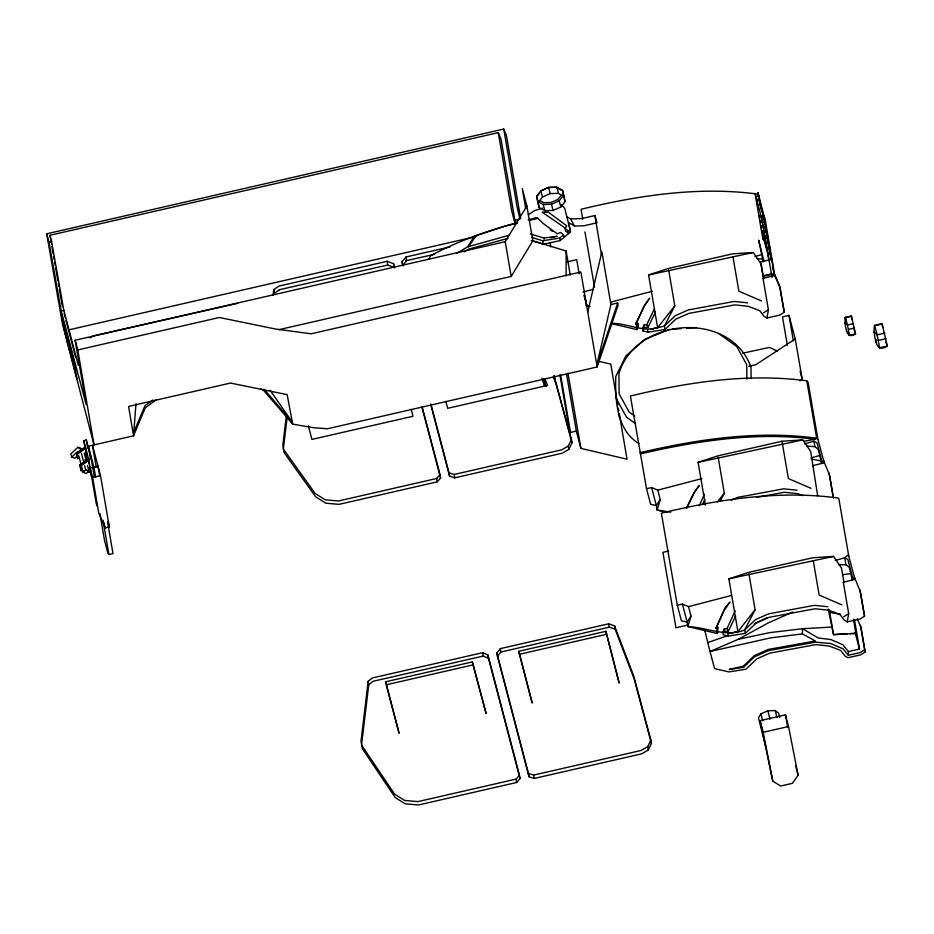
<?xml version="1.0" encoding="UTF-8"?>
<svg xmlns="http://www.w3.org/2000/svg" width="934" height="934" viewBox="0 0 934 934"><rect width="100%" height="100%" fill="white"/><g stroke="black" fill="none" stroke-linecap="round" stroke-linejoin="round"><path stroke-width="1.4" d="M860.459 625.371L864.639 649.725L860.121 652.621L848.317 655.259L848.434 651.57L842.993 644.822L830.816 639.556L818.126 637.957L802.528 628.722L769.92 632.587L738.362 639.265L710.038 651.488L714.568 668.651L728.952 671.908L745.939 669.234L756.785 658.879L769.779 653.146L815.709 644.623L829.159 646.013L840.658 650.438L844.99 656.03L847.885 657.723L860.704 654.851L865.223 651.955L861.008 627.426L857.26 618.857M848.317 655.259L843.098 648.861L830.828 643.549L815.604 642.125L768.612 650.566L754.485 656.8L743.581 667.308L729.162 669.468L743.382 666.152L754.287 655.645L768.413 649.41L815.405 640.981L802.353 633.882L802.528 628.722L831.272 627.099M135.979 403.628L133.539 435.839L94.03 444.899L62.461 323.993L46.7 233.804L503.753 129.032L506.462 135.617L520.647 218.346M844.955 322.755L845.223 317.373L851.341 315.972L855.544 333.975C846.753 339.754 845.819 328.581 844.955 322.755L847.43 324.985L849.426 335.376M874.037 332.095L874.376 325.371L882.046 323.608L887.3 346.14C875.882 353.215 875.473 339.661 874.037 332.095L877.131 334.886L879.641 347.903M286.236 416.786L282.804 445.425L283.621 449.429L315.155 493.502L325.254 499.842L338.447 500.986L436.692 478.477L439.996 474.589L422.285 407.411M287.135 417.416L283.376 448.787L284.193 452.792L315.727 496.865L325.826 503.204L339.1 504.337L437.264 481.839L440.568 477.951L439.996 474.589M368.206 681.236L360.991 741.374L361.808 745.379L394.58 794.145L404.691 800.473L417.883 801.617L516.117 779.108L519.421 775.22L487.933 655.003L482.656 652.691L372.386 677.956L368.206 681.236L368.743 684.832L361.563 744.737L362.392 748.741L395.164 797.508L405.263 803.835L418.525 804.968L516.7 782.47L520.005 778.582L519.421 775.22M273.032 295.389L273.744 289.645L278.997 286.073L387.131 261.286L393.506 263.668L394.603 267.871M766.931 317.992L768.402 309.784L763.008 278.32L774.706 275.448L780.053 287.684L784.268 312.213L779.75 315.12L766.931 317.992L764.035 316.287L759.704 310.707L748.192 306.282L734.754 304.881L688.825 313.415L675.831 319.148L664.985 329.504L647.986 332.177L642.954 330.951L642.522 328.441L644.028 325.032L646.748 324.682L654.069 309.423M735.175 610.754L727.037 628.582L724.317 628.921L722.811 632.33L723.243 634.84L728.286 636.066L745.285 633.392L756.131 623.036L769.126 617.304L815.043 608.77L828.493 610.171L839.993 614.595L844.324 620.188L847.22 621.881L848.691 613.673L843.297 582.221L854.995 579.349L848.737 556.045L838.86 498.651L837.74 497.95C778.664 490.128 718.83 499.27 661.365 513.163L677.313 605.244L681.423 620.83L687.155 622.079L687.844 626.574L717.137 633.474L718.176 631.115M587.731 312.014L601.881 251.783L610.918 304.554L596.803 364.925L617.701 302.92L610.918 304.554M635.68 324.343L643.771 306.632L649.679 298.203L645.207 304.297L635.68 324.343L637.49 325.476M715.981 628.232L724.06 610.521L729.979 602.091L725.321 607.217L715.981 628.232L717.791 629.364M670.81 512.147L657.069 510.057L656.369 505.563L650.648 504.313L646.526 488.727L651.617 487.583L657.769 490.128L660.198 499.608L657.069 510.057L666.829 512.357M677.313 605.244L682.404 604.1L688.556 606.645L690.985 616.113L687.844 626.574C706.991 627.344 725.916 637.583 744.69 629.96L755.536 619.604L768.53 613.871L814.46 605.337L827.898 606.726M704.388 494.238L699.309 505.703M875.788 342.264L876.547 339.848M261.006 388.964L263.435 390.19L292.692 424.153L313.976 427.795L327.53 428.753L597.153 366.969L618.086 305.184L617.701 302.92M133.539 435.839L145.295 407.784L156.492 399.647M428.869 259.5L430.446 255.788C457.777 241.17 487.42 230.698 517.319 222.631M611.747 323.666L636.848 329.585L638.401 326.036L637.98 323.561L636.217 322.172M642.954 330.951L644.448 327.507L644.028 325.032M637.98 323.561L636.416 327.075L636.848 329.585M686.98 507.956L694.709 491.669L699.192 485.587L693.273 494.004L686.362 508.248M430.878 403.978L448.997 472.791L454.216 474.46L561.766 449.814L568.269 446.02L571.41 439.447L553.862 375.853M430.737 404.585L449.581 476.153L454.788 477.823L562.338 453.177L568.853 449.382L571.993 442.809L571.41 439.447M644.448 327.507L648.021 327.367L655.341 312.108M702.403 504.582L704.855 499.492M496.876 652.959L528.434 773.422L533.641 775.092L641.191 750.446L647.706 746.651L650.846 740.09L633.661 675.831L614.549 625.862L608.629 623.819L500.32 648.64L496.876 652.959L497.46 656.322L529.006 776.784L534.225 778.454L641.775 753.808L648.278 750.014L651.418 743.452L650.846 740.09M724.317 628.921L724.737 631.407L728.31 631.267L735.63 616.008M668.651 269.914L674.803 305.803L664.401 326.059L664.985 329.504M720.406 500.776L724.317 493.175L718.164 457.286M748.94 573.803L755.092 609.692L744.69 629.96L745.285 633.392M762.669 275.857L763.066 276.417L774.508 273.79L765.168 219.583L763.603 215.754L761.35 216.268L761.654 218.509L763.907 217.996L759.073 199.888L757.964 192.544L760.194 205.457M561.521 204.511L564.755 208.399L570.032 229.519L570.464 232.064L568.736 233.465L565.595 230.967L565.163 228.48L566.728 225.806L548.316 212.205L542.222 212.193L565.339 228.165M279.114 329.632L511.178 276.452L505.212 241.684L526.858 205.97L522.293 188.691L525.702 208.597M511.178 276.452L532.835 240.82L526.858 205.97M779.715 717.452L778.652 713.237L775.208 710.541L767.876 710.786L760.941 713.809L758.478 717.861L766.289 748.718M467.876 246.576L474.262 236.232L505.971 225.888L517.109 223.261M660.198 499.608L656.369 505.563L651.617 487.583M690.985 616.113L687.155 622.079L682.404 604.1M468.529 246.833L475.756 236.104M798.138 775.348L792.382 783.334L780.696 786.019L772.78 781.163L760.113 720.651L785.459 714.849L788.541 726.5L798.138 775.348L795.546 765.53M674.803 305.803L657.629 327.729C642.359 332.235 627.181 323.222 611.677 323.316M717.44 501.943L724.317 493.175M755.092 609.692L737.918 631.617L728.87 578.846L748.694 572.367L812.755 557.761L833.537 556.407L841.452 568L843.962 582.524L843.297 582.221M536.618 196.198L540.844 190.851L548.573 187.407L556.851 187.185L562.513 190.256L564.148 196.444L565.035 201.651L560.82 206.998L553.091 210.442L544.814 210.664L539.152 207.582L536.618 196.198L539.152 207.582M537.879 195.299L539.385 193.396M538.253 202.374L542.479 197.027L550.208 193.583L558.485 193.361L564.148 196.444M561.696 194.657L557.948 199.409L551.072 202.48L543.716 202.678L539.934 200.623M537.517 201.405L543.179 204.476L551.457 204.254L559.186 200.81L563.4 195.463L565.035 201.651M497.46 656.322L500.928 652.002L609.201 627.181L615.121 629.224L634.268 679.228L651.418 743.452M406.033 256.955L406.605 260.703L402.682 265.501L402.029 261.707L406.033 256.955L450.071 246.868M81.001 448.448L77.802 447.316L70.856 453.901L71.708 457.123L74.907 458.255L77.884 455.442M71.708 457.123L77.639 451.496M87.492 465.482L88.952 471.005L86.372 473.456L83.161 472.324L85.741 469.872L84.655 465.727M531.248 240.552L543.331 244.218L560.167 240.598L568.736 233.465L568.304 230.955L565.163 228.48M532.006 237.516L542.747 240.785L559.723 238.065L563.587 234.796L560.54 232.403L557.306 233.827L543.226 223.471L537.984 218.334L536.303 217.704L528.165 219.817M772.628 274.818L774.181 273.499L772.745 268.163M568.304 230.955L570.032 229.519M368.743 684.832L372.97 681.318L483.228 656.053L488.505 658.365L520.005 778.582M152.802 399.986L144.98 405.671L133.177 433.715L128.588 406.442L230.511 383.057L287.158 394.627L292.692 424.153M76.693 452.955L77.814 458.676L76.693 452.955L85.192 446.931L87.644 460.404L84.831 459.902M77.09 454.461L85.589 448.437M79.857 464.922L88.345 458.886L88.742 460.392L80.254 466.428L79.857 464.922L80.966 470.631L83.78 471.121M279.441 289.785L274.351 293.253L273.744 289.645M514.984 223.518L517.401 221.918M528.317 214.703L534.376 210.699L542.444 208.13M787.374 345.288L782.47 316.859L788.985 315.365L795.231 338.949L755.898 364.657L748.846 366.28M799.843 380.862L802.224 379.309L795.231 338.949M835.288 560.493L844.733 557.726L847.85 559.478L852.94 578.741L854.47 577.387L860.342 591.584L864.557 616.113L860.039 619.009L847.22 621.881M804.337 441.21L815.055 439.237L816.678 438.209L806.789 380.815C747.714 372.981 687.879 382.123 630.415 396.028L646.526 488.727M464.186 251.947L468.681 249.121L507.991 238.368M763.44 312.855L768.402 309.784M843.729 616.744L848.691 613.673M457.076 253.289L467.525 246.88L509.193 235.205M533.851 219.186L536.303 217.704M738.362 639.265L768.262 622.908L792.732 612.039M89.862 337.863L93.704 335.82L237.61 303.328M505.212 241.684L75.14 340.245L86.138 404.469L61.189 311.034L49.07 242.618L51.545 241.346L49.946 235.263L498.277 132.616L501.021 139.213L515.393 223.109M754.345 623.889L766.977 617.689M541.638 190.548L548.503 187.489L554.644 187.325M731.252 500.215L737.743 497.355L783.673 488.821L797.111 490.222M669.468 329.457L644.705 339.416L625.85 355.947L615.775 376.519C615.121 400.137 616.568 429.99 638.949 443.638M85.192 449.056L83.78 440.778L86.278 439.891L91.158 458.361L94.241 476.305L91.66 476.9L90.178 471.308M802.353 633.882L770.492 637.899L710.038 651.488L707.739 642.58L728.403 635.412M747.609 302.838L734.159 301.448L688.241 309.971L675.247 315.704L664.401 326.059L657.629 327.729L648.581 274.958L668.405 268.478L732.466 253.873L753.248 252.519L761.163 264.112L763.662 278.636L763.008 278.32M705.415 505.119L698.083 462.33L717.907 455.85L781.98 441.245L802.75 439.891L810.677 451.484L817.659 495.732M754.976 256.57L761.724 254.585M804.489 443.954L813.934 441.175L817.052 442.926L822.142 462.202L823.695 460.882L817.951 439.529L808.073 382.134L806.789 380.815M811.027 457.905L819.772 455.488L818.114 449.219L814.857 446.627L806.801 446.148M611.023 302.032L652.352 291.245M657.769 490.128L701.854 478.617M688.556 606.645L731.264 595.495M95.653 477.321L93.937 467.304L98.035 466.241L100.51 475.604L109.313 526.939L105.168 527.885L98.77 513.198L92.641 477.414L90.143 467.957L98.035 466.241L99.751 476.27M583.096 291.945L592.88 289.505M61.189 311.034L63.839 310.392L51.545 241.346M812.51 465.704L824.208 462.832L823.695 460.882L829.555 475.067L833.548 498.231M529.636 220.307L537.984 218.334M650.694 329.153L658.517 327.332M738.806 631.221L729.688 633.345L732.326 632.972M514.319 220.459L519.993 219.163M68.509 329.947L476.55 236.43M570.464 232.064L568.759 222.654L574.503 226.028L583.61 225.853L597.001 222.782L594.888 215.532L581.508 218.603L570.569 218.93L566.961 216.758M279.348 289.727L387.715 265.022L394.148 267.451L393.506 263.668M405.788 260.773L434.695 254.27M94.03 444.899L77.791 349.935L219.315 317.502L275.927 329.095L311.162 333.8L580.878 272.016L597.153 366.969M758.338 196.012L756.085 196.525L757.439 202.982M756.809 200.401L759.073 199.888M762.588 214.26L764.596 222.012L762.342 222.525L761.712 219.945M763.382 228.538L765.635 228.024L764.596 222.012M765.004 226.904L766.324 232.076L764.07 232.589L763.44 230.009M764.701 237.294L765.109 238.602L767.363 238.088L766.324 232.076M768.052 242.128L765.798 242.653L766.837 248.666L769.091 248.152L767.421 239.548M763.148 236.535L767.573 253.137L769.826 252.612L771.227 260.177M768.974 260.703L767.876 254.503L770.13 253.99M771.998 259.278L760.568 261.894L763.066 276.417M763.942 275.565L770.293 274.117M90.341 457.695L88.38 446.242L92.478 445.296L98.035 466.241M97.44 506.426L96.272 503.753L88.578 458.956L91.158 458.361M92.641 477.414L100.51 475.604M851.621 316.299L845.504 317.7L847.43 324.985L853.548 323.573M848.399 329.41L854.528 328.009M882.396 324.016L874.726 325.779L877.131 334.886L884.802 333.123M855.544 333.975L849.193 335.259L848.224 331.617M878.357 340.431L886.016 338.668M879.338 347.752L887.3 346.14M567.195 424.328L570.499 432.43L576.313 431.099L566.459 373.623M99.915 513.56L104.585 540.774L107.97 553.593L108.893 554.527L112.991 553.582L107.842 523.519M668.522 551.048L662.906 552.333L675.971 627.776L688.019 625.009M386.069 683.805L385.719 681.785L472.335 661.914L486.077 713.378L472.335 661.914M518.767 651.29L532.135 702.823L518.767 651.29L605.874 631.314L619.125 682.882L605.874 631.314M472.861 664.938L386.244 684.809L399.087 733.307L385.719 681.785M519.292 654.325L606.388 634.338M848.434 651.57L859.502 649.037L854.505 619.872M772.78 781.163L763.183 732.303L788.541 726.5M566.891 261.917L576.722 259.675L579.138 273.779M550.605 237.738L557.131 236.267L543.88 238.053L530.337 233.874M648.581 274.958L753.248 252.519M742.647 353.192L769.511 347.436L777.438 351.126M698.083 462.33L802.75 439.891M728.87 578.846L833.537 556.407M640.117 452.64C697.733 439.237 757.579 430.212 816.678 438.209L817.951 439.529M640.397 453.912C697.406 440.673 756.563 431.695 815.055 439.237M756.423 497.425L784.256 492.253L797.706 493.654L802.82 495.615M650.718 329.27L653.356 328.896M842.678 574.702L850.851 573.593L852.275 580.446M672.293 329.258L680.793 328.663M686.455 328.266L696.355 327.577M833.852 612.12L829.719 612.4L829.042 609.832M847.301 633.731L833.525 634.618L828.201 609.038M850.057 633.556L855.883 633.415L853.431 619.137M855.883 633.415L833.525 634.618L829.719 612.4L840.647 614.233M838.837 564.696L845.935 564.731L849.193 567.323L850.851 573.593M757.299 258.776L762.669 259.092M87.994 471.868L90.796 472.359L90.4 470.853M811.284 459.096L820.951 460.836L821.418 463.521M598.169 361.189L610.766 364.108L616.837 399.6M585.91 305.406L590.101 306.387M576.313 431.099L580.89 448.39L627.041 459.201L619.265 413.785M532.835 240.82L566.121 251.001L570.23 274.993M77.802 447.316L82.274 449.382M85.741 469.872L88.952 471.005M761.549 300.958L738.864 291.198L732.956 256.745M811.051 488.33L788.378 478.57L781.98 441.245M841.838 604.847L819.153 595.086L813.257 560.634M555.87 187.29L560.902 190.022M848.737 556.045L847.628 555.356L844.733 557.726L845.935 564.731M718.666 333.461L736.786 346.572L746.721 364.657L746.873 379.169M634.735 416.074L629.072 411.976L619.149 393.891L618.927 373.577C635.867 317.093 730.248 309.971 750.983 367.074L751.099 378.539M635.529 423.674L626.504 417.148L615.996 398.012M550.161 229.717L552.508 231.434M716.518 626.06L718.269 627.45L716.705 630.964L717.137 633.474M264.03 389.186L292.26 422.005L270.159 390.342M771.157 274.024L771.554 274.584L762.214 220.377L755.011 193.338L762.926 239.244M570.569 218.93L574.503 226.028M646.748 324.682L648.021 327.367M727.037 628.582L728.31 631.267M544.814 378.877L547.569 385.415L447.666 408.31L445.857 401.351M567.37 421.911L568.444 424.526L559.91 374.767M553.395 376.554L556.08 383.29L571.993 442.809M546.04 386.396L543.495 378.62M760.545 204.464L760.113 203.075L760.159 203.845M759.762 203.892L760.171 205.211M765.892 227.219L766.324 228.608L760.918 205.83M765.226 226.717L765.635 228.024M757.918 205.725L757.509 204.418L757.894 207.103M766.837 248.666L764 238.31M541.989 378.223L544.218 385.345M75.14 340.245L77.791 349.935M515.031 223.284L511.715 211.014L498.277 132.616M46.7 233.804L49.07 242.618M760.86 207.792L761.899 211.668M765.565 226.834L768.052 238.66L766.522 233.173M767.293 236.897L769.779 248.724L768.25 243.237M763.44 233.605L765.168 240.061M774.706 275.448L774.181 273.499L779.505 285.641L784.268 312.213M855.065 632.481L859.502 649.037M308.325 425.799L311.944 439.412L412.98 416.26L411.205 409.29M885.969 342.089L887.008 345.989M854.026 329.002L855.311 333.858M800.099 371.265L802.224 379.309M864.557 616.113L859.794 589.529M763.206 261.859L758.712 240.178L763.767 260.574M864.639 649.725L865.223 651.955M760.113 720.651L763.183 732.303M556.851 187.185L558.485 193.361M584.392 295.611L586.937 306.107L584.03 295.121M559.186 200.81L560.82 206.998M548.573 187.407L550.208 193.583M551.457 204.254L553.091 210.442M540.844 190.851L542.479 197.027M543.179 204.476L544.814 210.664M440.568 477.951L421.794 406.629M63.839 310.392L78.351 365.334M64.166 313.602L65.263 317.782M65.999 320.56L75.537 356.788M88.38 446.242L93.937 467.304M83.78 440.778L88.578 458.956M103.744 522.48L105.168 527.885M84.212 453.037L86.395 461.326M80.137 448.635L80.709 450.818M81.363 453.294L83.92 462.96M78.771 455.745L80.966 464.035M81.702 466.802L83.161 472.324M80.569 469.125L80.966 470.631M769.091 247.487L770.41 252.577M768.752 248.502L769.826 252.612M107.9 521.546L109.313 526.939M402.029 261.707L403.126 265.921M775.208 710.541L776.983 717.557M767.876 710.786L770.001 719.192M760.941 713.809L762.716 720.826M760.264 220.494L760.895 223.074M761.992 230.546L762.623 233.138M704.68 629.82L707.739 642.58M519.678 217.82L517.132 207.091L503.753 129.032M767.573 253.137L767.876 254.503M819.772 455.488L820.951 460.836M787.666 727.131L785.459 714.849M500.32 648.64L500.928 652.002M770.737 254.025L773.317 268.992M594.526 287.17L584.953 231.924M49.946 235.263L51.44 243.821M51.93 246.669L53.18 253.803M53.682 256.652L54.172 259.512M54.674 262.361L55.164 265.209M55.666 268.058L57.908 280.9M58.41 283.749L58.9 286.598M59.402 289.458L62.38 306.562M788.985 315.365L793.398 340.945M760.288 204.803L758.56 194.762L757.451 194.062C698.363 186.24 638.541 195.369 581.065 209.274L582.769 219.186M560.622 374.954L570.499 432.43M882.046 323.608L882.677 327.344M851.341 315.972L851.96 319.556M845.223 317.373L845.83 320.957M829.018 473.013L833.186 497.367M813.934 441.175L814.857 446.627M764.281 216.186L764.607 218.568L758.7 195.311M763.603 215.754L763.907 217.996M771.449 273.464L772.138 277.491M762.833 224.896L763.335 227.838M764.561 234.959L765.109 238.602M759.284 215.205L759.786 218.147M761.012 225.269L761.514 228.211M743.382 666.152L743.581 667.308M727.843 633.532L728.286 636.066M647.554 329.632L647.986 332.177M601.519 254.9L594.888 215.532M617.327 402.437L617.806 405.274M618.296 408.111L618.787 410.948M562.513 190.256L563.179 194.167M563.587 234.796L564.008 237.306M647.706 746.651L648.278 750.014M559.723 238.065L560.167 240.598M550.103 242.56L550.838 246.833M614.549 625.862L615.121 629.224M567.989 373.261L580.89 448.39M543.88 238.053L544.078 239.209M608.629 623.819L609.201 627.181M542.747 240.785L543.331 244.218M568.269 446.02L568.853 449.382M554.341 375.713L555.555 382.812M553.967 376.624L554.457 379.473M533.641 775.092L534.225 778.454M528.434 773.422L529.006 776.784M516.117 779.108L516.7 782.47M487.933 655.003L488.505 658.365M454.216 474.46L454.788 477.823M482.656 652.691L483.228 656.053M448.997 472.791L449.581 476.153M436.692 478.477L437.264 481.839M92.478 445.296L96.155 466.778M103.009 520.215L108.893 554.527M86.278 439.891L87.703 448.168M88.8 461.548L89.267 464.21M89.722 466.86L90.178 469.522M85.87 450.912L87.236 458.898M85.905 453.2L86.85 458.722M762.868 236.255L763.522 240.213M387.131 261.286L387.715 265.022M619.382 413.669L619.417 417.965M566.121 251.001L566.132 275.763M74.019 361.563L61.119 312.913L64.481 330.438L76.962 378.795L74.019 361.563"/></g></svg>
